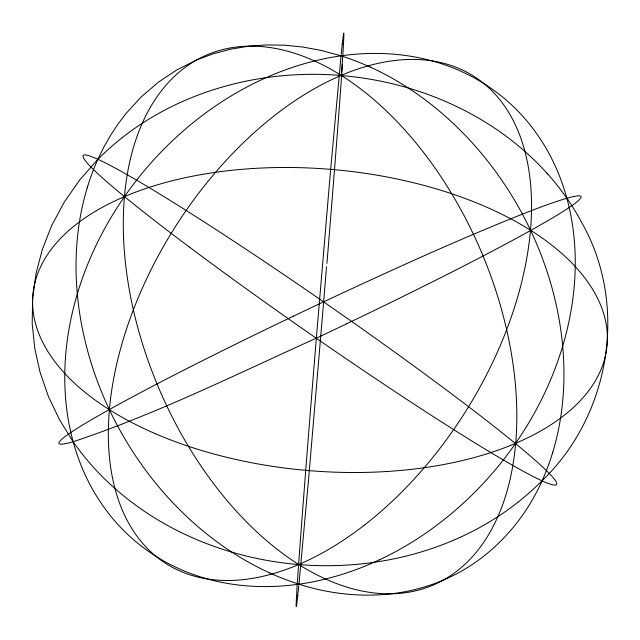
<?xml version="1.0" encoding="UTF-8"?>
<svg xmlns="http://www.w3.org/2000/svg" width="640" height="640" viewBox="0 0 640 640"><rect width="100%" height="100%" fill="white"/><g stroke="black" fill="none" stroke-linecap="round" stroke-linejoin="round"><path stroke-width="0.96" d="M313.64 371.248L313.48 373.216A288.2 2.136 -85.3 0 0 298.592 564.528M326.36 268.752L326.52 266.784M73.144 441.744C156.832 413.928 236.104 374.328 316.352 338.176L330.272 173.752L341.048 55.816L321.632 50.528L302.816 47.032L284.68 45.2L266.128 44.928L248.384 46.232L230.4 49.232L213.24 53.792L196.856 59.864L176.696 69.968L158.52 82.064L141.408 96.72L126.216 113.264L117.704 124.48L110.376 135.648L103.848 147.12L97.848 159.384L79.752 179.896L64.264 202.088L51.624 225.696L42.32 249.456L36.08 273.304L32.616 298.384L32.208 323.736L34.752 348.336L40.04 372.216L48.4 396.448L59.504 419.712L73.144 441.744A288.184 245.456 4.1 0 0 91.96 465.56L93.224 467.016A288.184 245.456 4.1 0 0 517.92 502.28M517.984 502.208L519.44 501.056A288.184 245.456 4.1 0 0 542.16 480.624C610.232 415.384 628.664 305.12 581.752 222.616C577.824 215.232 573.496 208.064 568.824 201.136C567.608 196.424 563.56 199.56 560.496 200.192C547.312 204.456 534.376 209.432 521.488 214.496C454.52 241.224 388.952 271.304 323.648 301.824L308.488 480.376L298.952 584.184C345.56 599.176 397.768 599.656 443.144 580.136C487.56 561.552 522.752 524.344 542.152 480.616A288.184 228.408 60.8 0 0 552.344 453.592M342.224 44.544L342.28 43.984M297.72 596.016L297.776 595.456M87.152 188.016L87.664 186.344M552.336 453.656L552.848 451.984M122.016 137.792L120.56 138.944A288.184 245.456 4.1 0 0 97.872 159.384M293.448 316.16L291.648 317.024A288.2 14.88 -25.3 0 0 64.704 443.776M346.552 323.84L348.352 322.976A288.2 14.88 -25.3 0 0 575.296 196.224M369.048 66.496L370.712 67.248M269.288 572.752L270.952 573.504A288.184 228.408 60.8 0 0 298.952 584.168M546.776 172.984L548.008 174.36M346.608 323.816A288.2 14.88 -25.3 0 1 316.328 338.192M73.328 441.72A288.2 14.88 -25.3 0 1 65.272 443.68M293.4 316.184A288.2 14.88 -25.3 0 1 323.672 301.808M566.672 198.28A288.2 14.88 -25.3 0 1 574.728 196.32M122.112 137.72A288.184 245.456 4.1 0 1 341.496 75.48M548.072 174.44A288.184 245.456 4.1 0 1 566.904 198.352M269.368 572.768A288.184 228.408 60.8 0 1 87.144 188.088M87.64 186.448A288.184 228.408 60.8 0 1 97.816 159.488M341.04 55.864A288.184 228.408 60.8 0 1 369.032 66.552M370.616 67.272A288.184 228.408 60.8 0 1 552.848 451.952M341.224 54.312A288.2 2.136 -85.3 0 1 341.472 74.608M326.288 269.608A288.2 2.136 -85.3 0 1 323.616 302.136M298.768 585.688A288.2 2.136 -85.3 0 1 298.52 565.504M313.712 370.384A288.2 2.136 -85.3 0 1 316.376 337.864M342.376 64.248A288.2 2.248 -85.2 0 1 326.936 263.408M341.384 75.576A288.2 245.352 4 0 1 546.736 173.016M379.352 559.856A288.2 230.584 -50.7 0 0 505.32 99.304A288.2 230.584 -50.7 0 0 75.328 300.84A288.2 230.584 -50.7 0 0 379.352 559.856M363.848 525.536A288.2 172.048 -57.8 0 0 477.44 78.68A288.2 172.048 -57.8 0 0 118.712 355.784A288.2 172.048 -57.8 0 0 363.848 525.536M155.656 433.816A288.2 151.008 5 0 0 606.36 351.016A288.2 151.008 5 0 0 197.984 175.168A288.2 151.008 5 0 0 155.656 433.816M123.592 238.56A288.2 175.08 66.9 0 0 427.792 587.184A288.2 175.08 66.9 0 0 408.616 134.256A288.2 175.08 66.9 0 0 123.592 238.56M189.496 247.152A288.2 17.016 34.8 0 0 556.52 484.576A288.2 17.016 34.8 0 0 213.984 228.272A288.2 17.016 34.8 0 0 189.496 247.152"/></g></svg>
